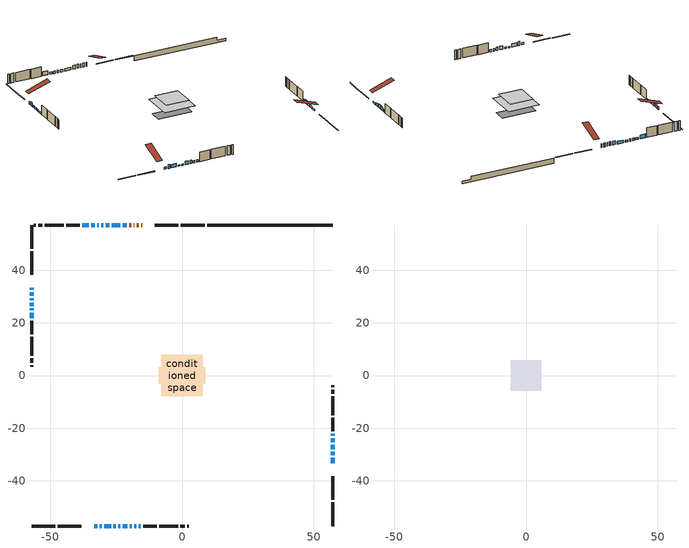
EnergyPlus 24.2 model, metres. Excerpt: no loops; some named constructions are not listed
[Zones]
conditioned space
 floor outside (Floor1 construction): -2.36,-2.36 -2.36,2.36 2.36,2.36 2.36,-2.36 z0.7
 floor adiabatic (AdiabaticFloorConstruction): -7.95,-7.95 -7.95,7.95 7.95,7.95 7.95,-7.95 z3.14
 floor foundation (Slab1 construction): -8.78,-3.11 -8.78,3.11 8.78,3.11 8.78,-3.11 z-2.04
 wall outside (RimJoist1 construction): 8.67,57.15 -0.43,57.15 / -57.15,-57.15 -48.04,-57.15 / -57.15,57.15 -57.15,48.04 / 57.15,-57.15 57.15,-48.04 z0.7:1
 wall outside (RimJoist2 construction): -1.36,57.15 -10.28,57.15 / -47.12,-57.15 -38.2,-57.15 / -57.15,47.12 -57.15,38.2 / 57.15,-47.12 57.15,-38.2 z0.7:1
 wall outside (AdiabaticWallConstruction 1): -15.14,57.15 -15.46,57.15 / -16.39,57.15 -17.21,57.15 / -18.14,57.15 -18.36,57.15 / -19.29,57.15 -20.1,57.15 z0.7:2.73
 wall outside (AdiabaticWallConstruction): -33.33,-57.15 -32.12,-57.15 / -29.85,57.15 -30.6,57.15 / -31.53,57.15 -32.27,57.15 / -18.09,-57.15 -17.34,-57.15 / -16.41,-57.15 -15.67,-57.15 z0.7:1.92; -21.02,57.15 -22.55,57.15 / -31.2,-57.15 -30.46,-57.15 / 57.15,-27.99 57.15,-26.34 / 57.15,-25.41 57.15,-23.76 z0.7:2.68; -57.15,33.33 -57.15,32.57 z0.7:2.15; -57.15,31.64 -57.15,30.29 / -35.35,57.15 -37.91,57.15 z0.7:2.73; -57.15,29.37 -57.15,28.62 / -57.15,25.45 -57.15,24.71 z0.7:1.74; -57.15,27.7 -57.15,26.38 / -27.61,57.15 -28.93,57.15 z0.7:1.82; -23.48,57.15 -26.68,57.15 / 57.15,-30.27 57.15,-28.92 z0.7:2.05; -29.53,-57.15 -26.94,-57.15 / -22.43,-57.15 -20.7,-57.15 / -19.78,-57.15 -19.01,-57.15 z0.7:2.4; -26.01,-57.15 -25.15,-57.15 / -24.22,-57.15 -23.36,-57.15 z0.7:1.36; 57.15,-33.33 57.15,-31.2 / -57.15,23.78 -57.15,21.65 z0.7:1.46; -33.2,57.15 -34.42,57.15 z0.7:1.72; 57.15,-22.83 57.15,-22.09 z0.7:1.84
 wall outside (Wall1 construction): -38.84,57.15 -43.97,57.15 / -14.74,-57.15 -9.61,-57.15 / -57.15,20.72 -57.15,15.59 / 57.15,-21.16 57.15,-16.03 z0.7:5.58
 wall outside (Wall2 construction): -44.9,57.15 -52.08,57.15 / -8.68,-57.15 -1.5,-57.15 / -57.15,14.66 -57.15,7.48 / 57.15,-15.1 57.15,-7.93 z0.7:5.58
 wall outside (Wall3 construction): -53.01,57.15 -54.65,57.15 / -0.57,-57.15 1.07,-57.15 / -57.15,6.55 -57.15,4.91 / 57.15,-7 57.15,-5.35 z0.7:5.58
 wall outside (Wall4 construction): -55.58,57.15 -56.22,57.15 / 2,-57.15 2.64,-57.15 / -57.15,3.98 -57.15,3.34 / 57.15,-4.43 57.15,-3.79 z0.7:5.58
 wall foundation (FoundationWall1 construction): 9.6,57.15,-2.04 9.6,57.15,0.7 52.39,57.15,0.7 52.39,57.15,-0.68 57.15,57.15,-0.68 57.15,57.15,-2.04
 window (WindowConstruction 19): -33.33,-57.15 -32.12,-57.15 z0.7:1.92
 window (WindowConstruction 5): -21.02,57.15 -22.55,57.15 z0.7:2.68
 window (WindowConstruction 6): -31.2,-57.15 -30.46,-57.15 z0.7:2.68
 window (WindowConstruction 7): -57.15,33.33 -57.15,32.57 z0.7:2.15
 window (WindowConstruction 8): -57.15,31.64 -57.15,30.29 z0.7:2.73
 window (WindowConstruction 9): -57.15,29.36 -57.15,28.63 z0.7:1.74
 window (WindowConstruction 10): -57.15,27.7 -57.15,26.38 z0.7:1.82
 window (WindowConstruction 11): -23.48,57.15 -26.68,57.15 z0.7:2.05
 window (WindowConstruction 12): -27.61,57.15 -28.93,57.15 z0.7:1.82
 window (WindowConstruction 13): -29.53,-57.15 -26.94,-57.15 z0.7:2.4
 window (WindowConstruction 14): -26.01,-57.15 -25.15,-57.15 z0.7:1.36
 window (WindowConstruction 15): -24.22,-57.15 -23.36,-57.15 z0.7:1.36
 window (WindowConstruction 16): -22.43,-57.15 -20.7,-57.15 z0.7:2.4
 window (WindowConstruction 17): -19.78,-57.15 -19.01,-57.15 z0.7:2.4
 window (WindowConstruction 18): -57.15,25.45 -57.15,24.71 z0.7:1.74
 window (WindowConstruction 25): -29.86,57.15 -30.6,57.15 z0.7:1.92
 window (WindowConstruction 20): -31.53,57.15 -32.27,57.15 z0.7:1.92
 window (WindowConstruction 26): -18.08,-57.15 -17.34,-57.15 z0.7:1.92
 window (WindowConstruction 22): 57.15,-33.33 57.15,-31.2 z0.7:1.46
 window (WindowConstruction 23): -33.2,57.15 -34.42,57.15 z0.7:1.71
 window (WindowConstruction 24): -57.15,23.78 -57.15,21.65 z0.7:1.46
 window (WindowConstruction 21): -16.41,-57.15 -15.67,-57.15 z0.7:1.92
 window (WindowConstruction): 57.15,-30.27 57.15,-28.92 z0.7:2.05
 window (WindowConstruction 1): 57.15,-27.99 57.15,-26.34 z0.7:2.68
 window (WindowConstruction 2): 57.15,-25.41 57.15,-23.76 z0.7:2.68
 window (WindowConstruction 3): 57.15,-22.83 57.15,-22.09 z0.7:1.84
 window (WindowConstruction 4): -35.35,57.15 -37.91,57.15 z0.7:2.73
 door (Door): -15.15,57.15 -15.46,57.15 z0.7:2.73
 door (Door 1): -16.39,57.15 -17.21,57.15 z0.7:2.73
 door (Door 2): -18.14,57.15 -18.36,57.15 z0.7:2.73
 door (Door 3): -19.29,57.15 -20.1,57.15 z0.7:2.73
 ceiling adiabatic (AdiabaticFloorConstruction): 7.95,-7.95 7.95,7.95 -7.95,7.95 -7.95,-7.95 z3.14
attic - vented
 floor to conditioned space (Floor2 construction Reversed): -5.86,-5.86 -5.86,5.86 5.86,5.86 5.86,-5.86 z5.58
 roof outside (Roof1 construction): -14.22,57.15,5.58 -14.22,45.73,9.38 -11.21,45.73,9.38 -11.21,57.15,5.58; -34.26,-57.15,5.58 -34.26,-45.73,9.38 -37.27,-45.73,9.38 -37.27,-57.15,5.58; -57.15,34.26,5.58 -45.73,34.26,9.38 -45.73,37.27,9.38 -57.15,37.27,5.58; 57.15,-34.26,5.58 45.73,-34.26,9.38 45.73,-37.27,9.38 57.15,-37.27,5.58
[Schedule:Day:Interval]
clothes dryer exhaust 0 schedule day: No, 01:00, 0.123457, 02:00, 0.0740741, 03:00, 0.0493827, 04:00, 0.0246914, 05:00, 0.0493827, 06:00, 0.0740741, 07:00, 0.197531, 08:00, 0.395062, 09:00, 0.592593, 10:00, 0.839506, 11:00, 0.962963, 12:00, 1, 13:00, 0.91358, 14:00, 0.82716, 15:00, 0.716049, 16:00, 0.753086, 17:00, 0.679012, 18:00, 0.666667, 20:00, 0.62963, 21:00, 0.641975, 22:00, 0.666667, 23:00, 0.54321, 24:00, 0.296296
clothes dryer exhaust 0 schedule default day; cooling season schedule day; cooling season schedule day 2; cooling season schedule default day; exterior lighting schedule default day; natural vent schedule default day: No, 24:00, 0
cooling season schedule day 1: No, 24:00, 1
exterior lighting schedule day 10: No, 01:00, 0.552381, 03:00, 0.510952, 05:00, 0.483333, 06:00, 0.538571, 07:00, 0.607619, 08:00, 0.56619, 09:00, 0.428095, 10:00, 0.345238, 12:00, 0.331429, 13:00, 0.345238, 14:00, 0.386667, 15:00, 0.414286, 16:00, 0.483333, 17:00, 0.607619, 18:00, 0.773333, 19:00, 0.88381, 20:00, 0.939048, 21:00, 0.966667, 22:00, 0.897619, 23:00, 0.773333, 24:00, 0.649048
exterior lighting schedule day 11: No, 01:00, 0.571429, 03:00, 0.528571, 05:00, 0.5, 06:00, 0.557143, 07:00, 0.628571, 08:00, 0.585714, 09:00, 0.442857, 10:00, 0.357143, 12:00, 0.342857, 13:00, 0.357143, 14:00, 0.4, 15:00, 0.428571, 16:00, 0.5, 17:00, 0.628571, 18:00, 0.8, 19:00, 0.914286, 20:00, 0.971429, 21:00, 1, 22:00, 0.928571, 23:00, 0.8, 24:00, 0.671429
exterior lighting schedule day 9: No, 01:00, 0.509524, 03:00, 0.47131, 05:00, 0.445833, 06:00, 0.496786, 07:00, 0.560476, 08:00, 0.522262, 09:00, 0.394881, 10:00, 0.318452, 12:00, 0.305714, 13:00, 0.318452, 14:00, 0.356667, 15:00, 0.382143, 16:00, 0.445833, 17:00, 0.560476, 18:00, 0.713333, 19:00, 0.815238, 20:00, 0.86619, 21:00, 0.891667, 22:00, 0.827976, 23:00, 0.713333, 24:00, 0.59869
[Schedule:Week:Daily]
clothes dryer exhaust 0 schedule Week Rule - Jan1-Dec31: clothes dryer exhaust 0 schedule day, clothes dryer exhaust 0 schedule day, clothes dryer exhaust 0 schedule day, clothes dryer exhaust 0 schedule day, clothes dryer exhaust 0 schedule day, clothes dryer exhaust 0 schedule day, clothes dryer exhaust 0 schedule day, clothes dryer exhaust 0 schedule default day, clothes dryer exhaust 0 schedule default day, clothes dryer exhaust 0 schedule default day, clothes dryer exhaust 0 schedule default day, clothes dryer exhaust 0 schedule default day
cooling season schedule Week Rule - Jan1-May26: cooling season schedule day, cooling season schedule day, cooling season schedule day, cooling season schedule day, cooling season schedule day, cooling season schedule day, cooling season schedule day, cooling season schedule default day, cooling season schedule default day, cooling season schedule default day, cooling season schedule default day, cooling season schedule default day
cooling season schedule Week Rule - May27-Jun2: cooling season schedule day, cooling season schedule day, cooling season schedule day, cooling season schedule day, cooling season schedule day, cooling season schedule day 1, cooling season schedule day 1, cooling season schedule default day, cooling season schedule default day, cooling season schedule default day, cooling season schedule default day, cooling season schedule default day
cooling season schedule Week Rule - Jun3-Sep29: cooling season schedule day 1, cooling season schedule day 1, cooling season schedule day 1, cooling season schedule day 1, cooling season schedule day 1, cooling season schedule day 1, cooling season schedule day 1, cooling season schedule default day, cooling season schedule default day, cooling season schedule default day, cooling season schedule default day, cooling season schedule default day
cooling season schedule Week Rule - Sep30-Oct6: cooling season schedule day 1, cooling season schedule day 2, cooling season schedule day 2, cooling season schedule day 2, cooling season schedule day 2, cooling season schedule day 2, cooling season schedule day 2, cooling season schedule default day, cooling season schedule default day, cooling season schedule default day, cooling season schedule default day, cooling season schedule default day
cooling season schedule Week Rule - Oct7-Dec31: cooling season schedule day 2, cooling season schedule day 2, cooling season schedule day 2, cooling season schedule day 2, cooling season schedule day 2, cooling season schedule day 2, cooling season schedule day 2, cooling season schedule default day, cooling season schedule default day, cooling season schedule default day, cooling season schedule default day, cooling season schedule default day
exterior lighting schedule Week Rule - Oct28-Nov3: exterior lighting schedule day 9, exterior lighting schedule day 9, exterior lighting schedule day 9, exterior lighting schedule day 9, exterior lighting schedule day 10, exterior lighting schedule day 10, exterior lighting schedule day 10, exterior lighting schedule default day, exterior lighting schedule default day, exterior lighting schedule default day, exterior lighting schedule default day, exterior lighting schedule default day
exterior lighting schedule Week Rule - Nov4-Nov24: exterior lighting schedule day 10, exterior lighting schedule day 10, exterior lighting schedule day 10, exterior lighting schedule day 10, exterior lighting schedule day 10, exterior lighting schedule day 10, exterior lighting schedule day 10, exterior lighting schedule default day, exterior lighting schedule default day, exterior lighting schedule default day, exterior lighting schedule default day, exterior lighting schedule default day
exterior lighting schedule Week Rule - Nov25-Dec1: exterior lighting schedule day 10, exterior lighting schedule day 10, exterior lighting schedule day 10, exterior lighting schedule day 10, exterior lighting schedule day 10, exterior lighting schedule day 10, exterior lighting schedule day 11, exterior lighting schedule default day, exterior lighting schedule default day, exterior lighting schedule default day, exterior lighting schedule default day, exterior lighting schedule default day
exterior lighting schedule Week Rule - Dec2-Dec31: exterior lighting schedule day 11, exterior lighting schedule day 11, exterior lighting schedule day 11, exterior lighting schedule day 11, exterior lighting schedule day 11, exterior lighting schedule day 11, exterior lighting schedule day 11, exterior lighting schedule default day, exterior lighting schedule default day, exterior lighting schedule default day, exterior lighting schedule default day, exterior lighting schedule default day
natural vent schedule Week Rule - Jan1-Dec31: natural vent schedule default day, natural vent schedule default day, natural vent schedule default day, natural vent schedule default day, natural vent schedule default day, natural vent schedule default day, natural vent schedule default day, natural vent schedule default day, natural vent schedule default day, natural vent schedule default day, natural vent schedule default day, natural vent schedule default day
[Schedule:Year]
clothes dryer exhaust 0 schedule: clothes dryer exhaust 0 schedule Week Rule - Jan1-Dec31, 1, 1, 12, 31
cooling season schedule: cooling season schedule Week Rule - Jan1-May26, 1, 1, 5, 26, cooling season schedule Week Rule - May27-Jun2, 5, 27, 6, 2, cooling season schedule Week Rule - Jun3-Sep29, 6, 3, 9, 29, cooling season schedule Week Rule - Sep30-Oct6, 9, 30, 10, 6, cooling season schedule Week Rule - Oct7-Dec31, 10, 7, 12, 31
natural vent schedule: natural vent schedule Week Rule - Jan1-Dec31, 1, 1, 12, 31
